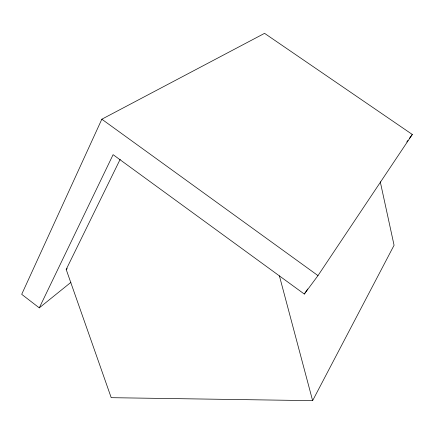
<?xml version="1.0" encoding="UTF-8"?>
<svg xmlns="http://www.w3.org/2000/svg" width="434" height="434" viewBox="0 0 434 434"><rect width="100%" height="100%" fill="white"/><g stroke="black" fill="none" stroke-linecap="round" stroke-linejoin="round"><path stroke-width="0.65" d="M39.282 307.869L113.1 154.672L304.31 294.051L317.986 275.601L412.3 134.459L264.561 33.347L101.833 119.209L21.7 294.317L39.282 307.869L70.888 282.371M380.282 181.835L394.072 245.264L312.626 400.653L111.212 397.68L66.19 269.465L120.196 159.262M304.31 294.051L307.706 288.995M406.777 141.999L407.96 140.383M409.539 138.229L412.3 134.459M66.19 269.465L67.259 268.635M101.833 119.209L317.986 275.601M279.409 275.872L312.626 400.653"/></g></svg>
